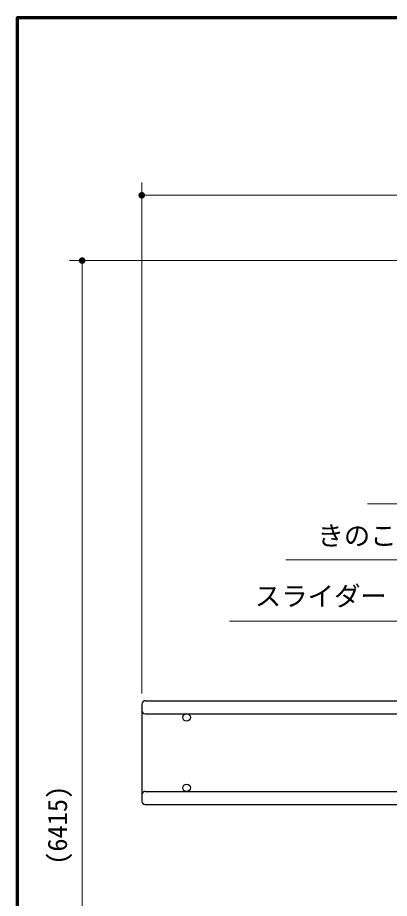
# Model space of a CAD drawing. Units: millimetres at full size, sheet at 1:60; details may follow other scales. Extents: x 900 to 24300, y 900 to 16920.
# Drawn here: x 900 to 3012, y 11918 to 16920 of the extents above; entities that cross this region are included whole.
import ezdxf
from ezdxf.enums import TextEntityAlignment as Align

# ---------------------------------------------------------------- set-up
doc = ezdxf.new("R2010")
doc.units = ezdxf.units.MM
doc.header["$LTSCALE"] = 60
for name, color, linetype, lineweight in [('D-STR-1', 1, 'Continuous', 25), ('D-STR-DIM', 7, 'Continuous', 13), ('D-STR-HTXT', 7, 'Continuous', 13), ('D-TTL', 7, 'Continuous', 70)]:
    doc.layers.add(name, color=color, linetype=linetype, lineweight=lineweight)
doc.styles.add('ＭＳ ゴシック', font='')
doc.styles.get('ＭＳ ゴシック').set_extended_font_data('MS Gothic')

# ---------------------------------------------------------------- blocks, each defined once
blk = doc.blocks.new('filled_dot')
at = {"color": 0, "linetype": 'Continuous', "lineweight": -2, "const_width": 1.25}
blk.add_lwpolyline([(-0.625, 0, 1), (0.625, 0, 1)], format="xyb", close=True, dxfattribs=at)

msp = doc.modelspace()

# ---------------------------------------------------------------- linework, layer by layer
at = {"layer": 'D-STR-1'}
for p, q in [((1605.2, 13020.72), (1605.2, 12470.72)), ((1625.2, 13040.72), (4491.2, 13040.72)), ((1625.2, 12965.72), (4491.2, 12965.72)), ((1625.2, 12525.72), (4491.2, 12525.72)), ((1625.2, 12450.72), (4491.2, 12450.72))]:
    msp.add_line(p, q, dxfattribs=at)
for centre in [(1860.2, 12945.72), (1860.2, 12545.72)]:
    msp.add_circle(centre, 21.35, dxfattribs=at)
for centre, start, end in [((1625.2, 13020.72), 90, 180), ((1625.2, 12985.72), 180, 270), ((1625.2, 12505.72), 90, 180), ((1625.2, 12470.72), 180, 270)]:
    msp.add_arc(centre, 20, start, end, dxfattribs=at)
at = {"layer": 'D-STR-DIM'}
for p, q in [((1605.2, 13081.72), (1605.2, 15982.91)), ((1605.2, 15910.91), (9785.2, 15910.91)), ((6658.2, 15540.27), (1194.68, 15540.27)), ((1266.68, 15540.27), (1266.68, 9125.82))]:
    msp.add_line(p, q, dxfattribs=at)
at = {"layer": 'D-STR-HTXT'}
for points in [[(4612.86, 13878.43), (4243.03, 14158.21), (4223.03, 14158.21), (2887.88, 14158.21), (3555.46, 14158.21)], [(4491.2, 13152.93), (3576.52, 13840.92), (3556.52, 13840.92), (2424.02, 13840.92), (2990.27, 13840.92)], [(3722.01, 13040.72), (3070.8, 13491.62), (3050.8, 13491.62), (2104, 13491.62), (2577.4, 13491.62)]]:
    msp.add_lwpolyline(points, dxfattribs=at)
at = {"layer": 'D-TTL'}
msp.add_lwpolyline([(900, 900), (900, 16920), (24300, 16920), (24300, 900)], close=True, dxfattribs=at)

# ---------------------------------------------------------------- block references
at = {"layer": 'D-STR-DIM', "xscale": 15, "yscale": 15}
msp.add_blockref('filled_dot', (1605.2, 15910.91), dxfattribs=at)
at = {"layer": 'D-STR-DIM', "xscale": 15, "yscale": 15, "rotation": 270}
msp.add_blockref('filled_dot', (1266.68, 15540.27), dxfattribs=at)

# ---------------------------------------------------------------- texts
at = {"layer": 'D-STR-DIM', "style": 'ＭＳ ゴシック'}
msp.add_text('(6415)', height=110, rotation=90, dxfattribs=at).set_placement((1125.85, 12333.05), align=Align.MIDDLE_CENTER)
at = {"layer": 'D-STR-HTXT', "style": 'ＭＳ ゴシック'}
for s, p in [('きのこパネル', (3503.26, 13977.94)), ('スライダー', (2997.54, 13634.73))]:
    msp.add_text(s, height=110, dxfattribs=at).set_placement(p, align=Align.MIDDLE_RIGHT)

doc.saveas('drawing.dxf')
